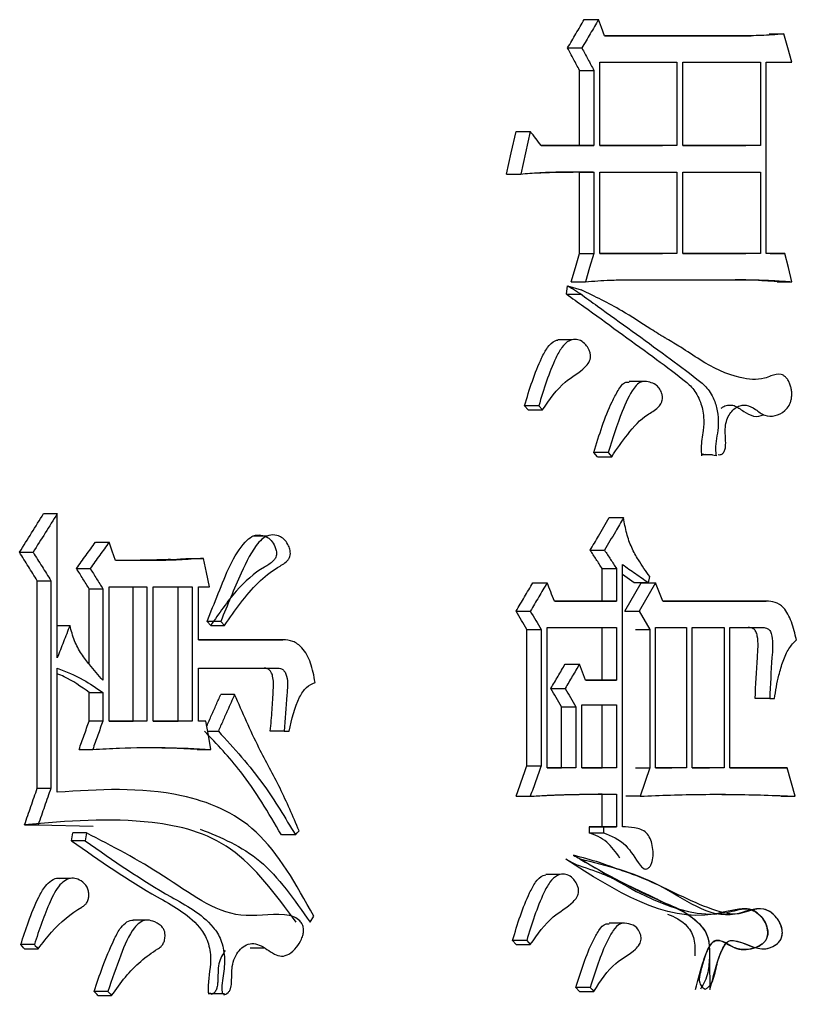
# Model space of a CAD drawing. Header units: millimetres. Extents: x 2180 to 4616, y 795 to 2518.
# Drawn here: x 3042.36 to 3046.5, y 1021.16 to 1026.36 of the extents above; entities that cross this region are included whole.
import ezdxf

# ---------------------------------------------------------------- set-up
doc = ezdxf.new("R2010")
doc.units = ezdxf.units.MM

msp = doc.modelspace()

# ---------------------------------------------------------------- linework, layer by layer
at = {"color": 7, "linetype": 'Continuous', "lineweight": 25}
for p, q in [((3045.3689, 1026.3571), (3045.4451, 1026.3571)), ((3046.256, 1026.2706), (3045.4768, 1026.2706)), ((3045.4768, 1026.2706), (3046.1788, 1026.2706)), ((3046.1789, 1026.2706), (3046.256, 1026.2706)), ((3046.3526, 1026.2814), (3046.4298, 1026.2814)), ((3045.2801, 1026.2057), (3045.3561, 1026.2057)), ((3045.4514, 1025.6864), (3045.4514, 1026.1299)), ((3045.4514, 1026.1299), (3045.8619, 1026.1299)), ((3045.8619, 1026.1299), (3045.8619, 1025.6864)), ((3045.8933, 1026.1299), (3046.3057, 1026.13)), ((3045.8933, 1025.6864), (3045.8933, 1026.1299)), ((3046.3057, 1026.13), (3046.3057, 1025.6864)), ((3046.3368, 1026.13), (3046.4732, 1026.13)), ((3046.3368, 1025.1131), (3046.3368, 1026.13)), ((3045.3436, 1026.0867), (3045.4197, 1026.0867)), ((3045.3436, 1025.6864), (3045.3436, 1026.0867)), ((3045.4197, 1026.0867), (3045.4197, 1025.6864)), ((3045.0061, 1025.7622), (3045.0817, 1025.7622)), ((3045.4197, 1025.6864), (3045.1393, 1025.6864)), ((3045.1393, 1025.6864), (3045.3436, 1025.6864)), ((3045.3436, 1025.6864), (3045.4197, 1025.6864)), ((3045.8619, 1025.6864), (3045.4514, 1025.6864)), ((3045.4514, 1025.6864), (3045.7852, 1025.6864)), ((3045.8619, 1025.6864), (3045.7853, 1025.6864)), ((3046.3057, 1025.6864), (3045.8933, 1025.6864)), ((3045.8933, 1025.6864), (3046.2284, 1025.6864)), ((3046.3057, 1025.6864), (3046.2286, 1025.6864)), ((3044.9549, 1025.535), (3045.0305, 1025.535)), ((3045.3436, 1025.5458), (3045.4197, 1025.5458)), ((3045.3436, 1025.1131), (3045.3436, 1025.5458)), ((3045.4197, 1025.5458), (3045.4197, 1025.1131)), ((3045.4514, 1025.1131), (3045.4514, 1025.5458)), ((3045.4514, 1025.5458), (3045.8619, 1025.5458)), ((3045.8619, 1025.5458), (3045.8619, 1025.1131)), ((3045.8933, 1025.1131), (3045.8933, 1025.5458)), ((3045.8933, 1025.5458), (3046.3057, 1025.5458)), ((3046.3057, 1025.5458), (3046.3057, 1025.1131)), ((3045.3436, 1025.1131), (3045.4197, 1025.1131)), ((3045.8619, 1025.1131), (3045.4514, 1025.1131)), ((3045.4514, 1025.1131), (3045.7852, 1025.1131)), ((3045.8619, 1025.1131), (3045.7853, 1025.1131)), ((3046.3057, 1025.1131), (3045.8933, 1025.1131)), ((3045.8933, 1025.1131), (3046.2284, 1025.1131)), ((3046.3057, 1025.1131), (3046.2286, 1025.1131)), ((3046.436, 1025.1131), (3046.3368, 1025.1131)), ((3046.3588, 1025.1131), (3046.436, 1025.1131)), ((3045.2991, 1024.9617), (3045.3752, 1024.9617)), ((3045.5908, 1024.9725), (3046.2497, 1024.9725)), ((3046.1726, 1024.9725), (3046.2497, 1024.9725)), ((3046.3959, 1024.9617), (3046.4732, 1024.9617)), ((3045.2737, 1024.8968), (3045.2801, 1024.94)), ((3045.2801, 1024.94), (3045.3529, 1024.9184)), ((3045.3033, 1024.6533), (3045.2273, 1024.6533)), ((3045.6849, 1024.4315), (3045.608, 1024.4315)), ((3045.0699, 1024.2802), (3045.0508, 1024.3018)), ((3045.1265, 1024.3018), (3045.1457, 1024.2802)), ((3045.0699, 1024.2802), (3045.1457, 1024.2802)), ((3045.4386, 1024.0314), (3045.4196, 1024.053)), ((3045.4386, 1024.0314), (3045.5148, 1024.0314)), ((3045.4958, 1024.053), (3045.5148, 1024.0314)), ((3042.4923, 1023.7285), (3042.5647, 1023.7285)), ((3042.5647, 1022.9604), (3042.5647, 1023.7285)), ((3045.5019, 1023.7069), (3045.5782, 1023.7069)), ((3043.6785, 1023.6081), (3043.6039, 1023.6081)), ((3042.7681, 1023.577), (3042.8408, 1023.577)), ((3042.3639, 1023.5229), (3042.4362, 1023.5229)), ((3045.4006, 1023.5338), (3045.4768, 1023.5338)), ((3043.2686, 1023.4905), (3043.3421, 1023.4905)), ((3045.5718, 1022.0626), (3045.5718, 1023.4581)), ((3042.6673, 1023.4364), (3042.74, 1023.4364)), ((3045.4639, 1023.4364), (3045.5402, 1023.4364)), ((3045.4639, 1023.2634), (3045.4639, 1023.4364)), ((3045.5402, 1023.4364), (3045.5402, 1023.2634)), ((3045.6343, 1023.3607), (3045.5718, 1023.4046)), ((3042.4585, 1023.3715), (3042.5309, 1023.3715)), ((3042.4585, 1022.2681), (3042.4585, 1023.3715)), ((3042.5309, 1023.3715), (3042.5309, 1022.2681)), ((3045.0955, 1023.3607), (3045.1713, 1023.3607)), ((3045.5839, 1023.2093), (3045.6721, 1023.3607)), ((3045.7108, 1023.3607), (3045.6343, 1023.3607)), ((3045.7486, 1023.3607), (3045.6603, 1023.2093)), ((3045.6721, 1023.3607), (3045.7486, 1023.3607)), ((3045.7108, 1023.3607), (3045.7171, 1023.3932)), ((3045.7864, 1023.2634), (3045.7486, 1023.3607)), ((3042.7345, 1023.3282), (3042.8072, 1023.3282)), ((3042.7345, 1022.9282), (3042.7345, 1023.3282)), ((3042.8072, 1023.3282), (3042.8072, 1022.8415)), ((3042.8408, 1022.6251), (3042.8408, 1023.3391)), ((3042.8408, 1023.3391), (3043.0419, 1023.3391)), ((3042.9689, 1022.6251), (3042.9689, 1023.3391)), ((3043.0419, 1023.3391), (3043.0419, 1022.6251)), ((3043.0754, 1022.6251), (3043.0754, 1023.3391)), ((3043.0754, 1023.3391), (3043.2822, 1023.3391)), ((3043.2088, 1022.6251), (3043.2089, 1023.3391)), ((3043.2822, 1023.3391), (3043.2822, 1022.6251)), ((3043.3155, 1023.3391), (3043.3753, 1023.3391)), ((3043.3155, 1023.0578), (3043.3155, 1023.3391)), ((3045.5402, 1023.2634), (3045.2096, 1023.2634)), ((3045.2096, 1023.2634), (3045.4639, 1023.2634)), ((3045.4639, 1023.2634), (3045.5402, 1023.2634)), ((3046.3368, 1023.2634), (3045.7864, 1023.2634)), ((3045.7864, 1023.2634), (3046.2595, 1023.2634)), ((3046.2596, 1023.2634), (3046.3368, 1023.2634)), ((3045.0061, 1023.2093), (3045.0817, 1023.2093)), ((3045.5839, 1023.2093), (3045.6603, 1023.2093)), ((3045.6603, 1023.2093), (3045.7171, 1023.1119)), ((3043.4351, 1023.1552), (3043.3615, 1023.1552)), ((3043.3814, 1023.1335), (3043.3615, 1023.1552)), ((3043.4351, 1023.1552), (3043.4549, 1023.1335)), ((3042.5647, 1023.1336), (3042.6322, 1023.1336)), ((3045.0636, 1023.1119), (3045.1393, 1023.1119)), ((3045.0636, 1022.3872), (3045.0636, 1023.1119)), ((3045.1393, 1023.1119), (3045.1393, 1022.3872)), ((3045.1713, 1023.1227), (3045.5402, 1023.1227)), ((3045.1713, 1022.3763), (3045.1713, 1023.1227)), ((3045.4639, 1022.8415), (3045.4639, 1023.1227)), ((3045.5402, 1023.1227), (3045.5402, 1022.8415)), ((3045.6406, 1023.1119), (3045.7171, 1023.1119)), ((3045.7171, 1023.1119), (3045.7171, 1022.3763)), ((3045.7486, 1022.3763), (3045.7486, 1023.1227)), ((3045.7486, 1023.1227), (3045.9122, 1023.1227)), ((3045.9122, 1023.1227), (3045.9122, 1022.3763)), ((3045.9435, 1022.3763), (3045.9435, 1023.1227)), ((3045.9435, 1023.1227), (3046.1125, 1023.1227)), ((3046.1125, 1023.1227), (3046.1125, 1022.3763)), ((3046.1437, 1023.1227), (3046.3181, 1023.1227)), ((3046.1437, 1022.3763), (3046.1437, 1023.1227)), ((3046.2412, 1023.1227), (3046.3184, 1023.1227)), ((3043.7657, 1023.0578), (3043.3155, 1023.0578)), ((3043.3155, 1023.0578), (3043.6917, 1023.0578)), ((3043.6917, 1023.0578), (3043.7657, 1023.0578)), ((3042.5647, 1022.2465), (3042.5647, 1022.9063)), ((3043.3155, 1022.9064), (3043.7393, 1022.9064)), ((3043.3155, 1022.6251), (3043.3155, 1022.9064)), ((3043.6656, 1022.9064), (3043.7395, 1022.9064)), ((3045.2674, 1022.928), (3045.3434, 1022.928)), ((3045.5402, 1022.8415), (3045.3752, 1022.8415)), ((3045.3752, 1022.8415), (3045.4639, 1022.8415)), ((3045.4639, 1022.8415), (3045.5402, 1022.8415)), ((3045.1911, 1022.7982), (3045.267, 1022.7982)), ((3042.7345, 1022.7766), (3042.8072, 1022.7766)), ((3042.7345, 1022.6251), (3042.7345, 1022.7766)), ((3042.8072, 1022.7766), (3042.8072, 1022.6251)), ((3043.5083, 1022.7666), (3043.4347, 1022.7666)), ((3046.3554, 1022.7441), (3046.2782, 1022.7441)), ((3046.3554, 1022.7441), (3046.3802, 1022.7441)), ((3045.2483, 1022.7009), (3045.3243, 1022.7009)), ((3045.2483, 1022.3763), (3045.2483, 1022.7009)), ((3045.3243, 1022.7009), (3045.3243, 1022.3763)), ((3045.3561, 1022.3763), (3045.3561, 1022.7117)), ((3045.3561, 1022.7117), (3045.5402, 1022.7117)), ((3045.4639, 1022.3763), (3045.4639, 1022.7117)), ((3045.5402, 1022.7117), (3045.5402, 1022.3763)), ((3042.8072, 1022.6251), (3042.7345, 1022.6251)), ((3043.0419, 1022.6251), (3042.8408, 1022.6251)), ((3042.8408, 1022.6251), (3042.9689, 1022.6251)), ((3043.0419, 1022.6251), (3042.9689, 1022.6251)), ((3043.2822, 1022.6251), (3043.0754, 1022.6251)), ((3043.0754, 1022.6251), (3043.2088, 1022.6251)), ((3043.2822, 1022.6251), (3043.2088, 1022.6251)), ((3043.3554, 1022.6251), (3043.3155, 1022.6251)), ((3043.3554, 1022.6251), (3043.3155, 1022.6251)), ((3043.3648, 1022.5712), (3043.4219, 1022.5712)), ((3043.7723, 1022.571), (3043.6983, 1022.571)), ((3043.7723, 1022.571), (3043.7986, 1022.571)), ((3042.6808, 1022.4737), (3042.7534, 1022.4737)), ((3043.3085, 1022.4737), (3043.3819, 1022.4737)), ((3045.0636, 1022.3872), (3045.1393, 1022.3872)), ((3045.3243, 1022.3763), (3045.1713, 1022.3763)), ((3045.1713, 1022.3763), (3045.2483, 1022.3763)), ((3045.3243, 1022.3763), (3045.2483, 1022.3763)), ((3045.5402, 1022.3763), (3045.3561, 1022.3763)), ((3045.3561, 1022.3763), (3045.4639, 1022.3763)), ((3045.5402, 1022.3763), (3045.4639, 1022.3763)), ((3045.6406, 1022.3763), (3045.7171, 1022.3763)), ((3045.7171, 1022.3763), (3045.6666, 1022.2249)), ((3045.9122, 1022.3763), (3045.7486, 1022.3763)), ((3045.7486, 1022.3763), (3045.8354, 1022.3763)), ((3045.9122, 1022.3763), (3045.8355, 1022.3763)), ((3046.1125, 1022.3763), (3045.9435, 1022.3763)), ((3045.9435, 1022.3763), (3046.0355, 1022.3763)), ((3046.1125, 1022.3763), (3046.0356, 1022.3763)), ((3046.4484, 1022.3763), (3046.1437, 1022.3763)), ((3046.1437, 1022.3763), (3046.371, 1022.3763)), ((3046.3711, 1022.3763), (3046.4484, 1022.3763)), ((3046.4917, 1022.2249), (3046.4484, 1022.3763)), ((3042.4585, 1022.2681), (3042.5309, 1022.2681)), ((3045.0061, 1022.2249), (3045.0817, 1022.2249)), ((3045.4639, 1022.2357), (3045.4429, 1022.2357)), ((3045.4639, 1022.0626), (3045.4639, 1022.2357)), ((3045.5402, 1022.2357), (3045.5402, 1022.0626)), ((3045.6666, 1022.2249), (3045.5902, 1022.2249)), ((3046.1002, 1022.234), (3046.1556, 1022.2344)), ((3046.4144, 1022.2249), (3046.4917, 1022.2249)), ((3042.391, 1022.0735), (3042.4633, 1022.0735)), ((3042.4633, 1022.0735), (3042.7565, 1022.0654)), ((3045.4704, 1022.0626), (3045.3943, 1022.0626)), ((3045.3943, 1022.0626), (3045.4639, 1022.0626)), ((3045.3943, 1022.0626), (3045.3943, 1022.0302)), ((3045.4639, 1022.0626), (3045.5402, 1022.0626)), ((3045.4704, 1022.0626), (3045.4704, 1022.0302)), ((3045.5402, 1022.0626), (3045.4704, 1022.0626)), ((3042.6404, 1021.9869), (3042.6472, 1022.0302)), ((3042.7198, 1022.0302), (3042.6472, 1022.0302)), ((3042.7198, 1022.0302), (3042.713, 1021.9869)), ((3043.8316, 1022.0194), (3043.7575, 1022.0194)), ((3045.3943, 1022.0302), (3045.4704, 1022.0302)), ((3042.713, 1021.9869), (3042.6404, 1021.9869)), ((3045.2706, 1021.8895), (3045.3255, 1021.8611)), ((3045.2395, 1021.8084), (3045.1637, 1021.8084)), ((3045.6968, 1021.8374), (3045.6972, 1021.8374)), ((3042.6346, 1021.7876), (3042.5612, 1021.7876)), ((3043.9104, 1021.5542), (3043.9301, 1021.5866)), ((3043.042, 1021.5657), (3042.9681, 1021.5657)), ((3045.5773, 1021.5495), (3045.501, 1021.5495)), ((3042.4429, 1021.4352), (3042.3707, 1021.4352)), ((3045.0061, 1021.4352), (3044.9869, 1021.4569)), ((3045.0061, 1021.4352), (3045.0817, 1021.4352)), ((3045.0625, 1021.4569), (3045.0817, 1021.4352)), ((3042.3909, 1021.4136), (3042.4632, 1021.4136)), ((3043.5919, 1021.419), (3043.6638, 1021.4189)), ((3042.8341, 1021.1865), (3042.7613, 1021.1865)), ((3043.3818, 1021.1756), (3043.4554, 1021.1756)), ((3045.3436, 1021.1864), (3045.3245, 1021.2081)), ((3042.7814, 1021.1648), (3042.8542, 1021.1648))]:
    msp.add_line(p, q, dxfattribs=at)
at = {"color": 7, "linetype": 'Continuous', "lineweight": 25, "flags": 128}
for points in [[(3045.4768, 1026.2706), (3045.4609, 1026.3138), (3045.4451, 1026.3571)], [(3046.4732, 1026.13), (3046.4515, 1026.2057), (3046.4298, 1026.2814)], [(3044.9549, 1025.535), (3044.9805, 1025.6486), (3045.0061, 1025.7622)], [(3045.0817, 1025.7622), (3045.0561, 1025.6486), (3045.0305, 1025.535)], [(3045.2991, 1024.9617), (3045.3214, 1025.0374), (3045.3436, 1025.1131)], [(3045.4197, 1025.1131), (3045.3974, 1025.0374), (3045.3752, 1024.9617)], [(3046.4732, 1024.9617), (3046.4546, 1025.0374), (3046.436, 1025.1131)], [(3045.2737, 1024.8968), (3045.3079, 1024.8968), (3045.3288, 1024.8968), (3045.3498, 1024.8968)], [(3045.1265, 1024.3018), (3045.0984, 1024.3018), (3045.0746, 1024.3018), (3045.0508, 1024.3018)], [(3045.4958, 1024.053), (3045.468, 1024.053), (3045.4438, 1024.053), (3045.4196, 1024.053)], [(3042.8744, 1023.4797), (3042.8576, 1023.5284), (3042.8408, 1023.577)], [(3043.3753, 1023.3391), (3043.3587, 1023.4148), (3043.3421, 1023.4905)], [(3043.3814, 1023.1335), (3043.4082, 1023.1335), (3043.4316, 1023.1335), (3043.4549, 1023.1335)], [(3045.3752, 1022.8415), (3045.3593, 1022.8848), (3045.3434, 1022.928)], [(3043.3819, 1022.4737), (3043.3686, 1022.5494), (3043.3554, 1022.6251)], [(3043.8316, 1022.0194), (3043.8415, 1022.0303), (3043.8515, 1022.0412)], [(3042.391, 1021.4136), (3042.3858, 1021.4191), (3042.3806, 1021.4246), (3042.3707, 1021.4352)], [(3042.4429, 1021.4352), (3042.4481, 1021.4297), (3042.4557, 1021.4217), (3042.4632, 1021.4136)], [(3045.0625, 1021.4569), (3045.0345, 1021.4569), (3045.0107, 1021.4569), (3044.9869, 1021.4569)], [(3042.7814, 1021.1648), (3042.7763, 1021.1703), (3042.7712, 1021.1758), (3042.7613, 1021.1864)], [(3042.8341, 1021.1864), (3042.8392, 1021.1809), (3042.8467, 1021.1729), (3042.8542, 1021.1648)], [(3045.4006, 1021.2081), (3045.3724, 1021.2081), (3045.3484, 1021.2081), (3045.3245, 1021.2081)], [(3045.3436, 1021.1864), (3045.3718, 1021.1864), (3045.3957, 1021.1864), (3045.4197, 1021.1864)], [(3045.4006, 1021.2081), (3045.4101, 1021.1973), (3045.4197, 1021.1864)]]:
    msp.add_lwpolyline(points, dxfattribs=at)
at = {"color": 7, "linetype": 'Continuous', "lineweight": 25}
for points, knots in [([(3045.2801, 1026.2057), (3045.2949, 1026.2309), (3045.3246, 1026.2814), (3045.3541, 1026.3319), (3045.3689, 1026.3571)], [0, 0, 0, 0, 0.499999, 1, 1, 1, 1]), ([(3045.4451, 1026.3571), (3045.4303, 1026.3319), (3045.4006, 1026.2814), (3045.371, 1026.2309), (3045.3561, 1026.2057)], [0, 0, 0, 0, 0.499999, 1, 1, 1, 1]), ([(3046.4298, 1026.2814), (3046.4085, 1026.2791), (3046.369, 1026.2748), (3046.311, 1026.2718), (3046.2743, 1026.271), (3046.256, 1026.2706)], [0, 0, 0, 0, 0.368696, 0.68428, 1, 1, 1, 1]), ([(3045.3436, 1026.0867), (3045.333, 1026.1065), (3045.3119, 1026.1462), (3045.2907, 1026.1858), (3045.2801, 1026.2057)], [0, 0, 0, 0, 0.5, 1, 1, 1, 1]), ([(3045.3561, 1026.2057), (3045.3667, 1026.1858), (3045.3879, 1026.1462), (3045.4091, 1026.1065), (3045.4197, 1026.0867)], [0, 0, 0, 0, 0.5, 1, 1, 1, 1]), ([(3045.1393, 1025.6864), (3045.1297, 1025.6991), (3045.1105, 1025.7243), (3045.0913, 1025.7495), (3045.0817, 1025.7622)], [0, 0, 0, 0, 0.5000004, 1, 1, 1, 1]), ([(3045.0305, 1025.535), (3045.063, 1025.5377), (3045.0997, 1025.5408), (3045.1383, 1025.5429), (3045.1484, 1025.5434), (3045.1586, 1025.5439), (3045.1708, 1025.5444), (3045.183, 1025.5449), (3045.1951, 1025.5452), (3045.2073, 1025.5456), (3045.2195, 1025.5459), (3045.2317, 1025.5461), (3045.2438, 1025.5463), (3045.256, 1025.5464), (3045.2682, 1025.5465), (3045.2803, 1025.5466), (3045.2925, 1025.5467), (3045.3046, 1025.5467), (3045.3168, 1025.5467), (3045.3289, 1025.5466), (3045.339, 1025.5466), (3045.3471, 1025.5465), (3045.3532, 1025.5465), (3045.3593, 1025.5464), (3045.3653, 1025.5464), (3045.3714, 1025.5463), (3045.3775, 1025.5463), (3045.3835, 1025.5462), (3045.3896, 1025.5461), (3045.3957, 1025.5461), (3045.4017, 1025.546), (3045.4097, 1025.5459), (3045.4157, 1025.5459), (3045.4197, 1025.5458)], [0, 0, 0, 0, 0.250151, 0.281419, 0.297053, 0.328322, 0.35959, 0.390858, 0.422126, 0.453395, 0.484663, 0.515931, 0.5472, 0.578468, 0.609736, 0.641004, 0.672273, 0.703541, 0.734809, 0.766077, 0.797346, 0.81298, 0.828614, 0.844248, 0.859882, 0.875516, 0.891151, 0.906785, 0.922419, 0.938053, 0.953687, 0.969321, 1, 1, 1, 1]), ([(3045.1164, 1025.5417), (3045.1174, 1025.5416), (3045.1272, 1025.5413), (3045.2213, 1025.5456), (3045.2841, 1025.5458), (3045.3188, 1025.5459), (3045.3288, 1025.5459), (3045.3286, 1025.5459), (3045.3285, 1025.5459)], [0, 0, 0, 0, 0.055768, 0.55582, 0.7982, 0.940395, 0.975861, 1, 1, 1, 1]), ([(3045.3752, 1024.9617), (3045.3971, 1024.9636), (3045.4408, 1024.9675), (3045.5127, 1024.9712), (3045.5626, 1024.972), (3045.5908, 1024.9725)], [0, 0, 0, 0, 0.303893, 0.607799, 1, 1, 1, 1]), ([(3046.3957, 1024.9617), (3046.3736, 1024.9634), (3046.3294, 1024.9668), (3046.255, 1024.9713), (3046.2027, 1024.972), (3046.1725, 1024.9725)], [0, 0, 0, 0, 0.29793, 0.595868, 1, 1, 1, 1]), ([(3046.2497, 1024.9725), (3046.2719, 1024.9722), (3046.3164, 1024.9716), (3046.3909, 1024.9681), (3046.4431, 1024.964), (3046.4732, 1024.9617)], [0, 0, 0, 0, 0.297543, 0.595099, 1, 1, 1, 1]), ([(3045.3556, 1024.8925), (3045.341, 1024.9017), (3045.3191, 1024.9154), (3045.295, 1024.9305), (3045.2845, 1024.9372), (3045.2812, 1024.9393), (3045.2801, 1024.94)], [0, 0, 0, 0, 0.582257, 0.869629, 0.954439, 1, 1, 1, 1]), ([(3046.0814, 1024.0422), (3046.0857, 1024.0417), (3046.0946, 1024.0405), (3046.105, 1024.0472), (3046.112, 1024.0553), (3046.1175, 1024.0664), (3046.1222, 1024.0904), (3046.1208, 1024.1209), (3046.1192, 1024.1484), (3046.1181, 1024.1762), (3046.1213, 1024.209), (3046.1339, 1024.2457), (3046.1532, 1024.2747), (3046.1769, 1024.2941), (3046.2028, 1024.3052), (3046.2384, 1024.3082), (3046.2807, 1024.2836), (3046.3287, 1024.2453), (3046.3843, 1024.2458), (3046.4288, 1024.2666), (3046.4555, 1024.2968), (3046.4662, 1024.3204), (3046.4711, 1024.3396), (3046.4733, 1024.3601), (3046.4724, 1024.3815), (3046.4683, 1024.4026), (3046.4615, 1024.4222), (3046.4527, 1024.4396), (3046.4421, 1024.4534), (3046.4299, 1024.4632), (3046.4033, 1024.4747), (3046.3682, 1024.4633), (3046.2979, 1024.4364), (3046.1666, 1024.4488), (3046.0185, 1024.5209), (3045.8921, 1024.6087), (3045.8251, 1024.6472), (3045.7913, 1024.6675), (3045.7813, 1024.6736), (3045.778, 1024.6756), (3045.7756, 1024.6771), (3045.7708, 1024.6801), (3045.7529, 1024.6914), (3045.6847, 1024.734), (3045.5511, 1024.8227), (3045.4253, 1024.8835), (3045.3529, 1024.9184)], [0, 0, 0, 0, 0.00737, 0.015009, 0.018555, 0.022128, 0.030111, 0.045178, 0.055064, 0.060343, 0.075509, 0.090437, 0.104896, 0.120548, 0.135595, 0.150698, 0.180779, 0.211233, 0.242231, 0.273349, 0.290015, 0.297441, 0.304692, 0.312416, 0.319982, 0.327794, 0.336224, 0.34425, 0.351944, 0.359644, 0.367692, 0.398957, 0.418859, 0.492604, 0.619034, 0.682459, 0.727701, 0.740175, 0.743874, 0.745883, 0.74615, 0.748384, 0.7547, 0.77878, 0.872725, 1, 1, 1, 1]), ([(3045.2737, 1024.8968), (3045.3045, 1024.8746), (3045.4583, 1024.7641), (3045.6657, 1024.6136), (3045.8588, 1024.4715), (3045.9483, 1024.3989), (3045.9887, 1024.3288), (3046.0068, 1024.247), (3046.0036, 1024.1623), (3045.9876, 1024.0955), (3045.9918, 1024.0503), (3045.9931, 1024.0367)], [0, 0, 0, 0, 0.101474, 0.507349, 0.687605, 0.74902, 0.811274, 0.865807, 0.912165, 0.973682, 1, 1, 1, 1]), ([(3045.3472, 1024.8986), (3045.3779, 1024.8765), (3045.5318, 1024.7661), (3045.7398, 1024.6163), (3045.933, 1024.4727), (3046.0234, 1024.401), (3046.0628, 1024.3346), (3046.0819, 1024.2586), (3046.0833, 1024.1703), (3046.0635, 1024.0984), (3046.0688, 1024.0482), (3046.07, 1024.0367)], [0, 0, 0, 0, 0.101091, 0.505417, 0.686144, 0.747623, 0.809949, 0.856214, 0.902538, 0.977672, 1, 1, 1, 1]), ([(3045.0508, 1024.3018), (3045.0777, 1024.3903), (3045.1116, 1024.5013), (3045.1714, 1024.6131), (3045.2031, 1024.6476), (3045.2236, 1024.651), (3045.2288, 1024.6518)], [0, 0, 0, 0, 0.631825, 0.793272, 0.948374, 1, 1, 1, 1]), ([(3045.1457, 1024.2802), (3045.184, 1024.3353), (3045.2517, 1024.4327), (3045.3486, 1024.4793), (3045.3912, 1024.5271), (3045.4003, 1024.5475), (3045.4034, 1024.5655), (3045.4003, 1024.5847), (3045.3915, 1024.6061), (3045.3753, 1024.6304), (3045.3504, 1024.6513), (3045.3197, 1024.6574), (3045.2837, 1024.6498), (3045.2472, 1024.6139), (3045.1875, 1024.5004), (3045.1536, 1024.3899), (3045.1265, 1024.3018)], [0, 0, 0, 0, 0.207529, 0.367373, 0.400836, 0.41667, 0.431354, 0.448141, 0.466694, 0.497248, 0.538464, 0.578549, 0.619959, 0.682144, 0.746848, 1, 1, 1, 1]), ([(3045.4196, 1024.053), (3045.4485, 1024.1477), (3045.4847, 1024.2665), (3045.5473, 1024.3822), (3045.5784, 1024.4301), (3045.6013, 1024.4279), (3045.6073, 1024.4273)], [0, 0, 0, 0, 0.628291, 0.787843, 0.943892, 1, 1, 1, 1]), ([(3045.5148, 1024.0314), (3045.5426, 1024.0718), (3045.6007, 1024.1566), (3045.6838, 1024.2483), (3045.7506, 1024.2789), (3045.7746, 1024.309), (3045.7822, 1024.3249), (3045.7853, 1024.3392), (3045.7847, 1024.3547), (3045.7792, 1024.3749), (3045.7673, 1024.397), (3045.7463, 1024.4191), (3045.7163, 1024.4276), (3045.6859, 1024.4347), (3045.6558, 1024.4239), (3045.6142, 1024.3731), (3045.5576, 1024.2483), (3045.5192, 1024.1271), (3045.4958, 1024.053)], [0, 0, 0, 0, 0.145124, 0.304252, 0.383323, 0.40611, 0.420719, 0.431527, 0.442364, 0.458238, 0.484495, 0.512276, 0.553409, 0.599258, 0.628708, 0.668116, 0.797317, 1, 1, 1, 1]), ([(3046.0976, 1024.2896), (3046.102, 1024.2928), (3046.1148, 1024.3021), (3046.1382, 1024.3072), (3046.1754, 1024.304), (3046.2165, 1024.2697), (3046.2686, 1024.2422), (3046.3067, 1024.2458), (3046.3239, 1024.2554), (3046.3239, 1024.2554)], [0, 0, 0, 0, 0.0611875, 0.1807988, 0.2971969, 0.5319522, 0.7661169, 0.9995646, 1, 1, 1, 1]), ([(3046.0044, 1024.0422), (3046.0019, 1024.0422), (3045.9981, 1024.0422), (3045.9942, 1024.0422), (3045.993, 1024.0422), (3045.9929, 1024.0422), (3045.9928, 1024.0422), (3045.9959, 1024.0422), (3046.0133, 1024.0422), (3046.0299, 1024.0422), (3046.0446, 1024.0422), (3046.0513, 1024.0422)], [0, 0, 0, 0, 0.13378, 0.2044, 0.212318, 0.214881, 0.216602, 0.217222, 0.490673, 0.769444, 1, 1, 1, 1]), ([(3046.07, 1024.0367), (3046.0569, 1024.0387), (3046.0339, 1024.0422), (3046.0088, 1024.0424), (3045.9964, 1024.0405), (3045.9936, 1024.0387), (3045.9931, 1024.0377), (3045.993, 1024.0371), (3045.9931, 1024.0369), (3045.9931, 1024.0367)], [0, 0, 0, 0, 0.493604, 0.861876, 0.955662, 0.982084, 0.991539, 0.995796, 1, 1, 1, 1]), ([(3042.3639, 1023.5229), (3042.3854, 1023.5572), (3042.4282, 1023.6257), (3042.4709, 1023.6942), (3042.4923, 1023.7285)], [0, 0, 0, 0, 0.499999, 1, 1, 1, 1]), ([(3042.5647, 1023.7285), (3042.5433, 1023.6942), (3042.5005, 1023.6257), (3042.4576, 1023.5572), (3042.4362, 1023.5229)], [0, 0, 0, 0, 0.5, 1, 1, 1, 1]), ([(3045.4006, 1023.5338), (3045.4152, 1023.5588), (3045.4394, 1023.6001), (3045.4732, 1023.6578), (3045.4923, 1023.6905), (3045.5019, 1023.7069)], [0, 0, 0, 0, 0.432843, 0.716421, 1, 1, 1, 1]), ([(3045.5782, 1023.7069), (3045.5636, 1023.6819), (3045.5394, 1023.6406), (3045.5056, 1023.5829), (3045.4864, 1023.5502), (3045.4768, 1023.5338)], [0, 0, 0, 0, 0.43259, 0.716295, 1, 1, 1, 1]), ([(3045.7171, 1023.3932), (3045.6966, 1023.4223), (3045.6625, 1023.4705), (3045.62, 1023.5463), (3045.592, 1023.622), (3045.5828, 1023.6784), (3045.5782, 1023.7069)], [0, 0, 0, 0, 0.3337806, 0.5521509, 0.7741701, 1, 1, 1, 1]), ([(3043.3615, 1023.1552), (3043.3815, 1023.2042), (3043.4416, 1023.3519), (3043.5086, 1023.5265), (3043.5988, 1023.61), (3043.6385, 1023.6175), (3043.6743, 1023.6099), (3043.7039, 1023.5881), (3043.7213, 1023.5604), (3043.7296, 1023.5351), (3043.7317, 1023.5175), (3043.73, 1023.5031), (3043.7244, 1023.4891), (3043.7047, 1023.4646), (3043.6282, 1023.4256), (3043.5101, 1023.3209), (3043.4251, 1023.1971), (3043.3814, 1023.1335)], [0, 0, 0, 0, 0.117084, 0.352421, 0.392033, 0.4319, 0.470231, 0.500102, 0.530093, 0.545391, 0.556909, 0.565721, 0.574545, 0.589616, 0.642212, 0.816089, 1, 1, 1, 1]), ([(3043.4549, 1023.1335), (3043.4827, 1023.1739), (3043.5665, 1023.2956), (3043.6793, 1023.4153), (3043.7766, 1023.463), (3043.797, 1023.4873), (3043.8035, 1023.5004), (3043.8058, 1023.5161), (3043.8036, 1023.5359), (3043.7947, 1023.5614), (3043.7775, 1023.5881), (3043.7486, 1023.6098), (3043.7116, 1023.6179), (3043.6707, 1023.609), (3043.6064, 1023.5476), (3043.5299, 1023.3886), (3043.47, 1023.2412), (3043.4351, 1023.1552)], [0, 0, 0, 0, 0.117023, 0.353532, 0.409689, 0.421913, 0.431957, 0.442101, 0.453679, 0.472075, 0.49977, 0.527462, 0.568321, 0.610802, 0.649012, 0.795156, 1, 1, 1, 1]), ([(3042.6673, 1023.4364), (3042.6841, 1023.4598), (3042.7178, 1023.5067), (3042.7513, 1023.5536), (3042.7681, 1023.577)], [0, 0, 0, 0, 0.499999, 1, 1, 1, 1]), ([(3042.8408, 1023.577), (3042.824, 1023.5536), (3042.7904, 1023.5067), (3042.7568, 1023.4598), (3042.74, 1023.4364)], [0, 0, 0, 0, 0.499999, 1, 1, 1, 1]), ([(3042.4585, 1023.3715), (3042.4428, 1023.3967), (3042.4113, 1023.4472), (3042.3797, 1023.4977), (3042.3639, 1023.5229)], [0, 0, 0, 0, 0.5, 1, 1, 1, 1]), ([(3042.4362, 1023.5229), (3042.452, 1023.4977), (3042.4836, 1023.4472), (3042.5151, 1023.3967), (3042.5309, 1023.3715)], [0, 0, 0, 0, 0.499999, 1, 1, 1, 1]), ([(3045.4639, 1023.4364), (3045.4534, 1023.4527), (3045.4323, 1023.4851), (3045.4112, 1023.5176), (3045.4006, 1023.5338)], [0, 0, 0, 0, 0.5, 1, 1, 1, 1]), ([(3045.4768, 1023.5338), (3045.4874, 1023.5176), (3045.5085, 1023.4851), (3045.5296, 1023.4527), (3045.5402, 1023.4364)], [0, 0, 0, 0, 0.499999, 1, 1, 1, 1]), ([(3043.3421, 1023.4905), (3043.3207, 1023.4889), (3043.2888, 1023.4866), (3043.2461, 1023.4839), (3043.214, 1023.4822), (3043.1899, 1023.4813), (3043.1712, 1023.4806), (3043.1578, 1023.4802), (3043.1417, 1023.4798), (3043.1257, 1023.4795), (3043.1123, 1023.4792), (3043.0989, 1023.479), (3043.0855, 1023.4789), (3043.0694, 1023.4787), (3043.0533, 1023.4786), (3043.0372, 1023.4786), (3043.0238, 1023.4786), (3043.0103, 1023.4786), (3042.9969, 1023.4786), (3042.9808, 1023.4787), (3042.9674, 1023.4788), (3042.9566, 1023.4789), (3042.9485, 1023.4789), (3042.9418, 1023.479), (3042.9351, 1023.479), (3042.9284, 1023.4791), (3042.9203, 1023.4792), (3042.9122, 1023.4793), (3042.9055, 1023.4793), (3042.8988, 1023.4794), (3042.8934, 1023.4795), (3042.888, 1023.4795), (3042.884, 1023.4796), (3042.8794, 1023.4796), (3042.8762, 1023.4797), (3042.8744, 1023.4797)], [0, 0, 0, 0, 0.137495, 0.206243, 0.274991, 0.343739, 0.360926, 0.3953, 0.429674, 0.464048, 0.498422, 0.515609, 0.549982, 0.584356, 0.61873, 0.653104, 0.687478, 0.704665, 0.739038, 0.773412, 0.807786, 0.824973, 0.84216, 0.859347, 0.86794, 0.885127, 0.902314, 0.919501, 0.936688, 0.945281, 0.962468, 0.971061, 0.979655, 0.988248, 1, 1, 1, 1]), ([(3043.1679, 1023.4838), (3043.1681, 1023.484), (3043.1686, 1023.4844), (3043.129, 1023.4828), (3043.0406, 1023.4801), (3042.9637, 1023.4796), (3042.9213, 1023.4795), (3042.9032, 1023.4795), (3042.8983, 1023.4795), (3042.899, 1023.4795), (3042.8995, 1023.4795)], [0, 0, 0, 0, 0.052384, 0.110274, 0.515479, 0.735215, 0.874993, 0.913924, 0.954066, 1, 1, 1, 1]), ([(3043.1678, 1023.4838), (3043.1753, 1023.4843), (3043.1959, 1023.4854), (3043.2295, 1023.4877), (3043.2556, 1023.4896), (3043.2686, 1023.4905)], [0, 0, 0, 0, 0.2229786, 0.6114861, 1, 1, 1, 1]), ([(3045.5718, 1023.4581), (3045.595, 1023.4418), (3045.6414, 1023.4094), (3045.6877, 1023.3769), (3045.7108, 1023.3607)], [0, 0, 0, 0, 0.5, 1, 1, 1, 1]), ([(3042.7345, 1023.3282), (3042.7233, 1023.3463), (3042.701, 1023.3823), (3042.6785, 1023.4184), (3042.6673, 1023.4364)], [0, 0, 0, 0, 0.5, 1, 1, 1, 1]), ([(3042.74, 1023.4364), (3042.7512, 1023.4184), (3042.7736, 1023.3823), (3042.796, 1023.3463), (3042.8072, 1023.3282)], [0, 0, 0, 0, 0.499999, 1, 1, 1, 1]), ([(3045.0061, 1023.2093), (3045.021, 1023.2345), (3045.0508, 1023.285), (3045.0806, 1023.3355), (3045.0955, 1023.3607)], [0, 0, 0, 0, 0.499999, 1, 1, 1, 1]), ([(3045.1713, 1023.3607), (3045.1564, 1023.3355), (3045.1265, 1023.285), (3045.0967, 1023.2345), (3045.0817, 1023.2093)], [0, 0, 0, 0, 0.499999, 1, 1, 1, 1]), ([(3045.2096, 1023.2634), (3045.2032, 1023.2796), (3045.1904, 1023.312), (3045.1776, 1023.3445), (3045.1713, 1023.3607)], [0, 0, 0, 0, 0.499999, 1, 1, 1, 1]), ([(3046.4979, 1023.0578), (3046.4898, 1023.0898), (3046.4739, 1023.1529), (3046.4359, 1023.2291), (3046.3847, 1023.2605), (3046.3527, 1023.2624), (3046.3368, 1023.2634)], [0, 0, 0, 0, 0.291832, 0.574338, 0.788145, 1, 1, 1, 1]), ([(3045.0636, 1023.1119), (3045.054, 1023.1281), (3045.0348, 1023.1606), (3045.0157, 1023.193), (3045.0061, 1023.2093)], [0, 0, 0, 0, 0.5, 1, 1, 1, 1]), ([(3045.0817, 1023.2093), (3045.0913, 1023.193), (3045.1105, 1023.1606), (3045.1297, 1023.1281), (3045.1393, 1023.1119)], [0, 0, 0, 0, 0.499998, 1, 1, 1, 1]), ([(3042.6322, 1023.1335), (3042.6265, 1023.1189), (3042.615, 1023.0896), (3042.5925, 1023.0319), (3042.5757, 1022.9888), (3042.5647, 1022.9604)], [0, 0, 0, 0, 0.253937, 0.507874, 1, 1, 1, 1]), ([(3042.8072, 1022.8415), (3042.7837, 1022.8691), (3042.745, 1022.9148), (3042.6916, 1022.9806), (3042.6537, 1023.0502), (3042.6394, 1023.1055), (3042.6322, 1023.1335)], [0, 0, 0, 0, 0.334901, 0.5526, 0.773626, 1, 1, 1, 1]), ([(3046.2781, 1022.7441), (3046.2814, 1022.8166), (3046.2864, 1022.9267), (3046.2973, 1023.0496), (3046.2832, 1023.1028), (3046.2652, 1023.1215), (3046.2502, 1023.1223), (3046.2409, 1023.1228)], [0, 0, 0, 0, 0.510737, 0.775157, 0.838657, 0.898816, 1, 1, 1, 1]), ([(3046.3181, 1023.1228), (3046.3275, 1023.1223), (3046.3425, 1023.1215), (3046.3606, 1023.1028), (3046.3746, 1023.0496), (3046.3637, 1022.9267), (3046.3587, 1022.8166), (3046.3554, 1022.7441)], [0, 0, 0, 0, 0.1012919, 0.1614916, 0.2249951, 0.4893613, 1, 1, 1, 1]), ([(3043.9367, 1022.8306), (3043.9303, 1022.866), (3043.9176, 1022.9354), (3043.8741, 1023.0142), (3043.8193, 1023.0533), (3043.7835, 1023.0563), (3043.7657, 1023.0578)], [0, 0, 0, 0, 0.292672, 0.574648, 0.788772, 1, 1, 1, 1]), ([(3046.3802, 1022.7441), (3046.3873, 1022.7862), (3046.399, 1022.8552), (3046.4257, 1022.9444), (3046.4552, 1023.0132), (3046.4838, 1023.0431), (3046.4979, 1023.0578)], [0, 0, 0, 0, 0.3473143, 0.5697619, 0.7881049, 1, 1, 1, 1]), ([(3042.5647, 1022.9063), (3042.6113, 1022.8877), (3042.6949, 1022.8545), (3042.7728, 1022.8005), (3042.8072, 1022.7766)], [0, 0, 0, 0, 0.557901, 1, 1, 1, 1]), ([(3043.6983, 1022.571), (3043.7017, 1022.6088), (3043.7082, 1022.6819), (3043.7133, 1022.7676), (3043.7158, 1022.8275), (3043.7129, 1022.86), (3043.7043, 1022.8832), (3043.6944, 1022.8973), (3043.681, 1022.9049), (3043.6711, 1022.9059), (3043.6654, 1022.9064)], [0, 0, 0, 0, 0.301012, 0.582195, 0.678316, 0.775434, 0.835729, 0.884225, 0.932949, 1, 1, 1, 1]), ([(3043.7393, 1022.9064), (3043.7482, 1022.9055), (3043.7624, 1022.9041), (3043.7778, 1022.8849), (3043.7936, 1022.8407), (3043.7835, 1022.7299), (3043.7767, 1022.6342), (3043.7723, 1022.571)], [0, 0, 0, 0, 0.100834, 0.16221, 0.226726, 0.489604, 1, 1, 1, 1]), ([(3045.1911, 1022.7982), (3045.2038, 1022.8198), (3045.2292, 1022.8631), (3045.2547, 1022.9064), (3045.2674, 1022.928)], [0, 0, 0, 0, 0.499999, 1, 1, 1, 1]), ([(3045.3434, 1022.928), (3045.3307, 1022.9064), (3045.3052, 1022.8631), (3045.2797, 1022.8198), (3045.267, 1022.7982)], [0, 0, 0, 0, 0.499999, 1, 1, 1, 1]), ([(3042.7345, 1022.7766), (3042.691, 1022.8079), (3042.636, 1022.8474), (3042.5769, 1022.871), (3042.5647, 1022.8759)], [0, 0, 0, 0, 0.792726, 1, 1, 1, 1]), ([(3043.7986, 1022.571), (3043.813, 1022.6347), (3043.8328, 1022.7225), (3043.8886, 1022.8091), (3043.9209, 1022.8235), (3043.9367, 1022.8306)], [0, 0, 0, 0, 0.572425, 0.789887, 1, 1, 1, 1]), ([(3045.2483, 1022.7009), (3045.2388, 1022.7171), (3045.2197, 1022.7495), (3045.2006, 1022.782), (3045.1911, 1022.7982)], [0, 0, 0, 0, 0.5, 1, 1, 1, 1]), ([(3045.267, 1022.7982), (3045.2765, 1022.782), (3045.2957, 1022.7495), (3045.3147, 1022.7171), (3045.3243, 1022.7009)], [0, 0, 0, 0, 0.499998, 1, 1, 1, 1]), ([(3043.3601, 1022.5979), (3043.3687, 1022.6172), (3043.3854, 1022.6549), (3043.4102, 1022.711), (3043.4264, 1022.7478), (3043.4346, 1022.7662)], [0, 0, 0, 0, 0.344069, 0.672034, 1, 1, 1, 1]), ([(3043.5082, 1022.7662), (3043.4957, 1022.738), (3043.4751, 1022.6914), (3043.4463, 1022.6264), (3043.43, 1022.5896), (3043.4219, 1022.5712)], [0, 0, 0, 0, 0.433599, 0.716799, 1, 1, 1, 1]), ([(3043.8516, 1022.0413), (3043.8188, 1022.1177), (3043.7532, 1022.2706), (3043.6253, 1022.4977), (3043.5503, 1022.6701), (3043.5085, 1022.7662)], [0, 0, 0, 0, 0.306675, 0.613603, 1, 1, 1, 1]), ([(3042.6808, 1022.4737), (3042.6897, 1022.4989), (3042.7077, 1022.5494), (3042.7256, 1022.5999), (3042.7345, 1022.6251)], [0, 0, 0, 0, 0.5, 1, 1, 1, 1]), ([(3043.7575, 1022.0194), (3043.6885, 1022.1362), (3043.5663, 1022.343), (3043.4144, 1022.502), (3043.3483, 1022.5712)], [0, 0, 0, 0, 0.564924, 1, 1, 1, 1]), ([(3043.4219, 1022.5712), (3043.5049, 1022.4801), (3043.6543, 1022.3161), (3043.777, 1022.1107), (3043.8316, 1022.0194)], [0, 0, 0, 0, 0.55543, 1, 1, 1, 1]), ([(3042.7534, 1022.4737), (3042.8009, 1022.4763), (3042.9299, 1022.4835), (3043.1397, 1022.4867), (3043.3012, 1022.478), (3043.3819, 1022.4737)], [0, 0, 0, 0, 0.225447, 0.61244, 1, 1, 1, 1]), ([(3043.3085, 1022.4737), (3043.2616, 1022.4766), (3043.1991, 1022.4806), (3043.1362, 1022.4812), (3043.1205, 1022.4813)], [0, 0, 0, 0, 0.75073, 1, 1, 1, 1]), ([(3045.0061, 1022.2249), (3045.0157, 1022.2519), (3045.0348, 1022.306), (3045.054, 1022.3601), (3045.0636, 1022.3872)], [0, 0, 0, 0, 0.5, 1, 1, 1, 1]), ([(3045.1393, 1022.3872), (3045.1297, 1022.3601), (3045.1105, 1022.306), (3045.0913, 1022.2519), (3045.0817, 1022.2249)], [0, 0, 0, 0, 0.499999, 1, 1, 1, 1]), ([(3042.391, 1022.0735), (3042.4023, 1022.1059), (3042.4248, 1022.1708), (3042.4473, 1022.2357), (3042.4585, 1022.2681)], [0, 0, 0, 0, 0.5, 1, 1, 1, 1]), ([(3043.9301, 1021.5866), (3043.8365, 1021.7545), (3043.6525, 1022.0842), (3043.1467, 1022.2837), (3042.7852, 1022.2606), (3042.5647, 1022.2465)], [0, 0, 0, 0, 0.287943, 0.565415, 1, 1, 1, 1]), ([(3045.0817, 1022.2249), (3045.1089, 1022.2264), (3045.1428, 1022.2282), (3045.1801, 1022.23), (3045.192, 1022.2305), (3045.2004, 1022.2309), (3045.2089, 1022.2312), (3045.2225, 1022.2318), (3045.236, 1022.2323), (3045.2495, 1022.2328), (3045.2631, 1022.2332), (3045.2766, 1022.2336), (3045.2935, 1022.2341), (3045.307, 1022.2343), (3045.3206, 1022.2346), (3045.3341, 1022.2348), (3045.3476, 1022.2351), (3045.3611, 1022.2352), (3045.3712, 1022.2353), (3045.3797, 1022.2354), (3045.3881, 1022.2355), (3045.3948, 1022.2355), (3045.4033, 1022.2356), (3045.41, 1022.2356), (3045.4168, 1022.2357), (3045.4235, 1022.2357), (3045.4303, 1022.2357), (3045.4387, 1022.2357), (3045.4454, 1022.2358), (3045.4522, 1022.2358), (3045.4589, 1022.2358), (3045.4656, 1022.2358), (3045.4741, 1022.2358), (3045.4808, 1022.2358), (3045.4875, 1022.2358), (3045.4943, 1022.2358), (3045.501, 1022.2358), (3045.5094, 1022.2358), (3045.5153, 1022.2358), (3045.5212, 1022.2357), (3045.5245, 1022.2357), (3045.5287, 1022.2357), (3045.5321, 1022.2357), (3045.5362, 1022.2357), (3045.5386, 1022.2357), (3045.5402, 1022.2357)], [0, 0, 0, 0, 0.176928, 0.221159, 0.243275, 0.254333, 0.276449, 0.298565, 0.342797, 0.364913, 0.387029, 0.431261, 0.453377, 0.497609, 0.519725, 0.54184, 0.586072, 0.608188, 0.630304, 0.65242, 0.663478, 0.685594, 0.696652, 0.718768, 0.729826, 0.740884, 0.763, 0.774058, 0.796174, 0.807232, 0.818289, 0.840405, 0.851463, 0.873579, 0.884637, 0.895695, 0.917811, 0.928869, 0.950985, 0.956514, 0.967572, 0.973101, 0.984159, 0.989688, 1, 1, 1, 1]), ([(3045.6666, 1022.2249), (3045.7203, 1022.2271), (3045.8858, 1022.234), (3046.1616, 1022.2373), (3046.3817, 1022.2291), (3046.4917, 1022.2249)], [0, 0, 0, 0, 0.193449, 0.596574, 1, 1, 1, 1]), ([(3043.8363, 1021.5542), (3043.7267, 1021.7029), (3043.5105, 1021.996), (3042.9865, 1022.1235), (3042.6168, 1022.0924), (3042.391, 1022.0735)], [0, 0, 0, 0, 0.285883, 0.56379, 1, 1, 1, 1]), ([(3045.4704, 1022.0302), (3045.5126, 1022.0139), (3045.5887, 1021.9844), (3045.6442, 1021.8851), (3045.6814, 1021.8397), (3045.6994, 1021.8355), (3045.7136, 1021.8442), (3045.7237, 1021.8582), (3045.7331, 1021.8829), (3045.7371, 1021.9197), (3045.7318, 1021.9624), (3045.7207, 1022.0022), (3045.69, 1022.0441), (3045.6365, 1022.0597), (3045.5934, 1022.0616), (3045.5718, 1022.0626)], [0, 0, 0, 0, 0.231115, 0.416996, 0.453479, 0.487626, 0.51108, 0.53533, 0.560619, 0.61156, 0.663004, 0.713338, 0.761901, 0.881097, 1, 1, 1, 1]), ([(3043.4492, 1021.17), (3043.4535, 1021.1703), (3043.4621, 1021.1708), (3043.4736, 1021.179), (3043.483, 1021.1914), (3043.4902, 1021.2119), (3043.4941, 1021.2552), (3043.4911, 1021.3101), (3043.5075, 1021.3671), (3043.5311, 1021.4055), (3043.563, 1021.4323), (3043.6008, 1021.4445), (3043.6562, 1021.4317), (3043.704, 1021.3894), (3043.7584, 1021.3699), (3043.8009, 1021.3829), (3043.8372, 1021.4167), (3043.8616, 1021.4554), (3043.8728, 1021.4878), (3043.876, 1021.51), (3043.8742, 1021.529), (3043.8676, 1021.5466), (3043.8522, 1021.5669), (3043.8202, 1021.5887), (3043.7137, 1021.6043), (3043.4715, 1021.5518), (3043.1311, 1021.8169), (3042.8571, 1021.9589), (3042.7198, 1022.0302)], [0, 0, 0, 0, 0.006979, 0.013925, 0.020645, 0.027359, 0.039158, 0.068779, 0.087565, 0.106337, 0.125711, 0.147046, 0.168852, 0.216529, 0.237968, 0.259695, 0.286308, 0.307882, 0.318004, 0.326525, 0.332753, 0.33899, 0.348555, 0.366353, 0.396306, 0.524136, 0.761431, 1, 1, 1, 1]), ([(3043.3259, 1022.0499), (3043.4363, 1022.0049), (3043.6605, 1021.9136), (3043.8263, 1021.6751), (3043.9104, 1021.5542)], [0, 0, 0, 0, 0.492709, 1, 1, 1, 1]), ([(3045.5587, 1021.8961), (3045.5364, 1021.9275), (3045.4892, 1021.9939), (3045.427, 1022.0177), (3045.3943, 1022.0302)], [0, 0, 0, 0, 0.473164, 1, 1, 1, 1]), ([(3042.6404, 1021.9869), (3042.7905, 1021.8828), (3043.016, 1021.7263), (3043.2661, 1021.5986), (3043.3446, 1021.4977), (3043.3627, 1021.46), (3043.3752, 1021.4171), (3043.3876, 1021.3354), (3043.3645, 1021.2536), (3043.3682, 1021.1868), (3043.3691, 1021.171)], [0, 0, 0, 0, 0.492457, 0.740078, 0.770604, 0.801348, 0.832638, 0.86482, 0.96803, 1, 1, 1, 1]), ([(3042.713, 1021.9869), (3042.8633, 1021.8827), (3043.0891, 1021.7262), (3043.3395, 1021.5987), (3043.4181, 1021.4977), (3043.4362, 1021.46), (3043.4489, 1021.4171), (3043.4581, 1021.3525), (3043.4508, 1021.2851), (3043.4393, 1021.2199), (3043.4416, 1021.1868), (3043.4427, 1021.171)], [0, 0, 0, 0, 0.492538, 0.7401909, 0.7707097, 0.8014398, 0.8327072, 0.8648615, 0.9333586, 0.96806, 1, 1, 1, 1]), ([(3045.3114, 1021.9112), (3045.3327, 1021.8994), (3045.4968, 1021.8083), (3045.8666, 1021.557), (3046.149, 1021.6096), (3046.2152, 1021.6292), (3046.2593, 1021.6235), (3046.2948, 1021.6015), (3046.321, 1021.5725), (3046.3379, 1021.5415), (3046.3449, 1021.5148), (3046.3456, 1021.4958), (3046.3442, 1021.4836), (3046.3413, 1021.4727), (3046.3356, 1021.4599), (3046.3262, 1021.4476), (3046.3111, 1021.4346), (3046.2972, 1021.4268), (3046.287, 1021.4224), (3046.2836, 1021.421), (3046.2545, 1021.41), (3046.203, 1021.4038), (3046.1419, 1021.4291), (3046.1039, 1021.4526), (3046.0782, 1021.4596), (3046.0577, 1021.4548), (3046.0283, 1021.4234), (3046.0054, 1021.3588), (3045.9875, 1021.2961), (3045.9804, 1021.2566), (3045.9809, 1021.2384), (3045.9852, 1021.2249), (3045.994, 1021.2096), (3046.0046, 1021.2028), (3046.0119, 1021.1982)], [0, 0, 0, 0, 0.063403, 0.490083, 0.555845, 0.585953, 0.612335, 0.635418, 0.654818, 0.670315, 0.682341, 0.687426, 0.692125, 0.696624, 0.701068, 0.709996, 0.718666, 0.732514, 0.736768, 0.73811, 0.738909, 0.79149, 0.829877, 0.853354, 0.86561, 0.876875, 0.890063, 0.92862, 0.960137, 0.969562, 0.976521, 0.982326, 0.987997, 1, 1, 1, 1]), ([(3046.0119, 1021.1982), (3046.0162, 1021.2007), (3046.0218, 1021.204), (3046.0295, 1021.2101), (3046.038, 1021.2189), (3046.0484, 1021.2325), (3046.0642, 1021.2772), (3046.0754, 1021.344), (3046.1011, 1021.4117), (3046.1254, 1021.4463), (3046.1426, 1021.4579), (3046.214, 1021.4581), (3046.2895, 1021.3943), (3046.3718, 1021.4242), (3046.4001, 1021.4417), (3046.4152, 1021.4634), (3046.4202, 1021.4775), (3046.4224, 1021.4887), (3046.423, 1021.5007), (3046.4216, 1021.5181), (3046.415, 1021.5413), (3046.4011, 1021.5678), (3046.3811, 1021.5925), (3046.3553, 1021.6129), (3046.2851, 1021.6429), (3046.2039, 1021.5861), (3046.0131, 1021.6235), (3045.8355, 1021.7229), (3045.6579, 1021.7977), (3045.5886, 1021.8223), (3045.5311, 1021.8419), (3045.4539, 1021.8729), (3045.3595, 1021.8983), (3045.3114, 1021.9112)], [0, 0, 0, 0, 0.007115, 0.009283, 0.013168, 0.022788, 0.029323, 0.067396, 0.105312, 0.117519, 0.126527, 0.138469, 0.245589, 0.268554, 0.290817, 0.300477, 0.304973, 0.309414, 0.313965, 0.318785, 0.329689, 0.342801, 0.358258, 0.375878, 0.395342, 0.489004, 0.523993, 0.742498, 0.828477, 0.854871, 0.870121, 0.933939, 1, 1, 1, 1]), ([(3045.9607, 1021.1973), (3045.9744, 1021.2498), (3045.9946, 1021.3274), (3046.0254, 1021.4139), (3046.0488, 1021.4467), (3046.0652, 1021.4565), (3046.1087, 1021.463), (3046.1604, 1021.4115), (3046.2305, 1021.4071), (3046.2743, 1021.416), (3046.3084, 1021.4318), (3046.3285, 1021.4488), (3046.3403, 1021.4686), (3046.3454, 1021.4868), (3046.3457, 1021.5069), (3046.3409, 1021.5321), (3046.3285, 1021.5612), (3046.3018, 1021.596), (3046.2611, 1021.6253), (3046.1761, 1021.6277), (3045.8455, 1021.5222), (3045.5335, 1021.7216), (3045.2706, 1021.8895)], [0, 0, 0, 0, 0.066326, 0.098069, 0.114802, 0.122366, 0.12991, 0.194026, 0.225577, 0.257771, 0.274923, 0.290948, 0.299033, 0.306308, 0.31368, 0.322028, 0.336671, 0.353914, 0.385654, 0.416675, 0.50855, 1, 1, 1, 1]), ([(3045.3046, 1021.8683), (3045.3547, 1021.852), (3045.4536, 1021.8198), (3045.5766, 1021.7627), (3045.6784, 1021.7144), (3045.7513, 1021.68), (3045.8461, 1021.6311), (3045.9426, 1021.6005), (3046.0147, 1021.5048), (3046.0297, 1021.4671), (3046.0352, 1021.4225), (3046.0353, 1021.3623), (3046.0308, 1021.2999), (3046.0118, 1021.2392), (3045.995, 1021.2123), (3045.9866, 1021.1989)], [0, 0, 0, 0, 0.127271, 0.250947, 0.419961, 0.470254, 0.498152, 0.744763, 0.775002, 0.804533, 0.835455, 0.868351, 0.930416, 0.965226, 1, 1, 1, 1]), ([(3045.3466, 1021.8895), (3045.4896, 1021.809), (3045.7039, 1021.6883), (3045.9434, 1021.6004), (3046.0157, 1021.5032), (3046.0353, 1021.4509), (3046.0342, 1021.3447), (3046.0362, 1021.2564), (3046.0376, 1021.1973)], [0, 0, 0, 0, 0.500155, 0.749433, 0.782567, 0.811815, 0.874052, 1, 1, 1, 1]), ([(3046.0376, 1021.1973), (3046.0505, 1021.2463), (3046.0707, 1021.3234), (3046.0999, 1021.408), (3046.1235, 1021.4436), (3046.1418, 1021.4584), (3046.2146, 1021.4547), (3046.2937, 1021.3928), (3046.3772, 1021.426), (3046.4043, 1021.4471), (3046.4161, 1021.466), (3046.4215, 1021.4814), (3046.4235, 1021.4987), (3046.4218, 1021.5174), (3046.4164, 1021.5364), (3046.4064, 1021.5586), (3046.3905, 1021.5822), (3046.3629, 1021.6089), (3046.2891, 1021.6432), (3046.0829, 1021.5307), (3045.7657, 1021.7901), (3045.4866, 1021.8563), (3045.3466, 1021.8895)], [0, 0, 0, 0, 0.062139, 0.097741, 0.110846, 0.121745, 0.134474, 0.241844, 0.272517, 0.28985, 0.296872, 0.303283, 0.310072, 0.317098, 0.324991, 0.334204, 0.348814, 0.364868, 0.393646, 0.487371, 0.742662, 1, 1, 1, 1]), ([(3042.3707, 1021.4352), (3042.3837, 1021.4758), (3042.4117, 1021.5628), (3042.4547, 1021.6674), (3042.4959, 1021.7446), (3042.5332, 1021.7783), (3042.5612, 1021.7921), (3042.5759, 1021.7881), (3042.5778, 1021.7876)], [0, 0, 0, 0, 0.275445, 0.590352, 0.751539, 0.866997, 0.982537, 1, 1, 1, 1]), ([(3044.9869, 1021.4569), (3045.0139, 1021.5453), (3045.0478, 1021.6564), (3045.1077, 1021.7681), (3045.1394, 1021.8026), (3045.16, 1021.806), (3045.1651, 1021.8068)], [0, 0, 0, 0, 0.631822, 0.79327, 0.948373, 1, 1, 1, 1]), ([(3045.0817, 1021.4352), (3045.1201, 1021.4903), (3045.1879, 1021.5878), (3045.285, 1021.6344), (3045.3276, 1021.6821), (3045.3367, 1021.7025), (3045.3398, 1021.7205), (3045.3367, 1021.7397), (3045.3279, 1021.7611), (3045.3117, 1021.7854), (3045.2867, 1021.8064), (3045.256, 1021.8125), (3045.22, 1021.8049), (3045.1834, 1021.769), (3045.1236, 1021.6554), (3045.0896, 1021.5449), (3045.0625, 1021.4569)], [0, 0, 0, 0, 0.207529, 0.367372, 0.400835, 0.41667, 0.431354, 0.448141, 0.466694, 0.497248, 0.538464, 0.578549, 0.61996, 0.682145, 0.746849, 1, 1, 1, 1]), ([(3042.4632, 1021.4136), (3042.4862, 1021.4436), (3042.5556, 1021.5341), (3042.6437, 1021.6043), (3042.7114, 1021.6451), (3042.7243, 1021.6597), (3042.7313, 1021.6787), (3042.7337, 1021.6996), (3042.7317, 1021.7209), (3042.7234, 1021.7433), (3042.7046, 1021.7667), (3042.6768, 1021.785), (3042.6426, 1021.7916), (3042.6091, 1021.7807), (3042.5652, 1021.744), (3042.5241, 1021.6608), (3042.4808, 1021.553), (3042.4556, 1021.4746), (3042.4429, 1021.4352)], [0, 0, 0, 0, 0.117103, 0.353724, 0.376614, 0.395602, 0.414782, 0.431323, 0.450524, 0.470069, 0.496423, 0.543443, 0.584386, 0.625263, 0.671715, 0.773941, 0.886489, 1, 1, 1, 1]), ([(3045.8114, 1021.5979), (3045.8488, 1021.5823), (3045.8962, 1021.5626), (3045.9389, 1021.5029), (3045.9584, 1021.4508), (3045.9581, 1021.4063), (3045.9579, 1021.3761)], [0, 0, 0, 0, 0.499534, 0.632525, 0.750051, 1, 1, 1, 1]), ([(3042.7613, 1021.1864), (3042.7756, 1021.23), (3042.8065, 1021.3244), (3042.8532, 1021.4345), (3042.8934, 1021.5155), (3042.9264, 1021.5519), (3042.9522, 1021.5666), (3042.9663, 1021.5646), (3042.9684, 1021.5643)], [0, 0, 0, 0, 0.286915, 0.622528, 0.772296, 0.87694, 0.98188, 1, 1, 1, 1]), ([(3042.8542, 1021.1648), (3042.878, 1021.1984), (3042.95, 1021.2998), (3043.0433, 1021.3791), (3043.1163, 1021.4229), (3043.1293, 1021.4402), (3043.1368, 1021.4616), (3043.1393, 1021.4835), (3043.1371, 1021.5036), (3043.1298, 1021.5213), (3043.1091, 1021.5445), (3043.0772, 1021.5609), (3043.0377, 1021.5688), (3043.0029, 1021.5551), (3042.9504, 1021.4992), (3042.8963, 1021.3686), (3042.8561, 1021.2508), (3042.8341, 1021.1864)], [0, 0, 0, 0, 0.118687, 0.359196, 0.382949, 0.402078, 0.421221, 0.441113, 0.455768, 0.470498, 0.490908, 0.548404, 0.590662, 0.633125, 0.674263, 0.821867, 1, 1, 1, 1]), ([(3045.3245, 1021.2081), (3045.3515, 1021.2949), (3045.3854, 1021.4037), (3045.4445, 1021.5098), (3045.4751, 1021.5485), (3045.4957, 1021.5466), (3045.501, 1021.5461)], [0, 0, 0, 0, 0.630444, 0.791026, 0.946417, 1, 1, 1, 1]), ([(3045.4197, 1021.1864), (3045.456, 1021.2426), (3045.5203, 1021.3419), (3045.6166, 1021.3844), (3045.6596, 1021.4296), (3045.6689, 1021.4494), (3045.6721, 1021.4647), (3045.6705, 1021.4816), (3045.6634, 1021.5035), (3045.6442, 1021.5348), (3045.6062, 1021.5478), (3045.5602, 1021.5539), (3045.5206, 1021.5112), (3045.4618, 1021.4022), (3045.4277, 1021.2942), (3045.4006, 1021.2081)], [0, 0, 0, 0, 0.207996, 0.367554, 0.405471, 0.419369, 0.432328, 0.447278, 0.463534, 0.497494, 0.558303, 0.619645, 0.682126, 0.746669, 1, 1, 1, 1]), ([(3043.459, 1021.4038), (3043.4518, 1021.3941), (3043.4374, 1021.3742), (3043.4176, 1021.3178), (3043.4209, 1021.2609), (3043.4166, 1021.2135), (3043.4113, 1021.1958), (3043.4044, 1021.1844), (3043.3976, 1021.1775), (3043.39, 1021.1723), (3043.3845, 1021.1708), (3043.3818, 1021.1702)], [0, 0, 0, 0, 0.15426, 0.313076, 0.663715, 0.74798, 0.82718, 0.867553, 0.910966, 0.957472, 1, 1, 1, 1]), ([(3043.3815, 1021.1756), (3043.3788, 1021.1756), (3043.3747, 1021.1756), (3043.3706, 1021.1756), (3043.3693, 1021.1756), (3043.3691, 1021.1756), (3043.3691, 1021.1756), (3043.3718, 1021.1756), (3043.3887, 1021.1756), (3043.4127, 1021.1756), (3043.4379, 1021.1756), (3043.455, 1021.1756)], [0, 0, 0, 0, 0.098322, 0.150223, 0.156042, 0.157925, 0.159189, 0.159644, 0.360233, 0.564728, 1, 1, 1, 1])]:
    msp.add_open_spline(points, degree=3, knots=knots, dxfattribs=at)
for points in [[(3042.8072, 1022.6251), (3042.7983, 1022.5999), (3042.7803, 1022.5494), (3042.7624, 1022.4989), (3042.7534, 1022.4737)], [(3042.5309, 1022.2681), (3042.5196, 1022.2357), (3042.4971, 1022.1708), (3042.4745, 1022.1059), (3042.4633, 1022.0735)]]:
    msp.add_open_spline(points, degree=3, dxfattribs=at)

doc.saveas('drawing.dxf')
